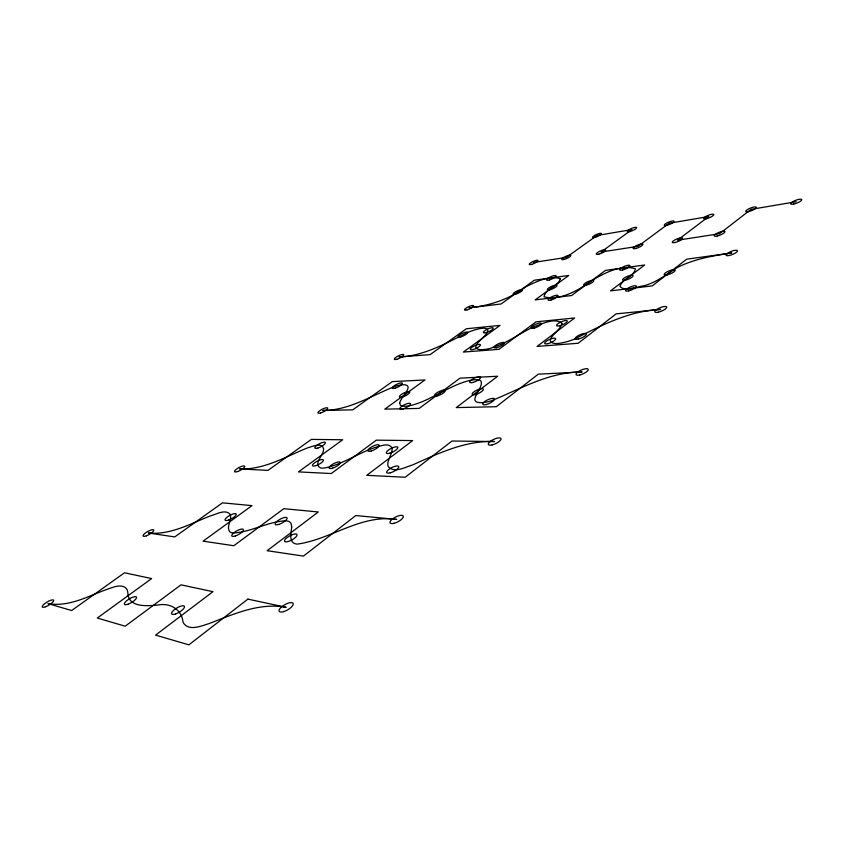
<?xml version="1.0" encoding="UTF-8"?>
<svg xmlns="http://www.w3.org/2000/svg" width="844" height="844" viewBox="0 0 844 844"><rect width="100%" height="100%" fill="white"/><g stroke="black" fill="none" stroke-linecap="round" stroke-linejoin="round"><path stroke-width="1.27" d="M796.198 201.716L750.981 209.386L719.573 233.714L677.415 240.234L708.717 216.549L669.123 223.259L637.99 246.332L601.012 252.04L631.945 229.568L596.972 235.497L566.282 257.409L533.587 262.463M399.718 402.926L400.267 404.972A25.647 7.279 -25.9 0 0 403.78 406.228A25.995 7.374 -25.9 0 0 408.306 405.943A25.489 7.237 -25.9 0 0 414.056 404.624C432.233 399.117 447.573 387.037 465.761 381.541A26.459 7.796 -25.5 0 1 471.733 380.116A26.997 7.955 -25.5 0 1 477.947 379.821A26.628 7.839 -25.5 0 1 480.774 380.823C485.026 388.029 463.641 404.086 483.433 402.556A23.115 7.058 -25 0 0 491.556 400.721C520.896 388.736 549.328 371.824 582.128 371.951L538.261 374.177L496.251 406.724L456.245 407.599L497.675 376.245L460.012 378.165L419.194 408.401L384.79 409.15L424.975 379.948L392.291 381.615L352.75 409.846L322.83 410.5C349.005 410.469 371.297 395.709 394.823 386.468A20.72 5.676 -26.3 0 1 401.575 384.801C416.873 383.598 400.51 397.186 399.718 402.926M291.718 527.131C291.106 533.039 288.205 543.336 297.077 544.127C331.027 539.601 360.652 514.038 396.638 519.44L355.778 515.547L303.429 556.101L267.137 550.699L318.304 511.97L283.827 508.679L233.809 545.73L203.109 541.162L251.987 505.64L222.499 502.834L174.729 536.932L148.428 533.007C170.657 535.18 190.67 523.607 210.683 515.768C216.465 514.355 225.074 508.827 230.148 514.239C232.533 520.02 225.506 526.909 230.022 531.994A28.918 8.767 -28.8 0 0 233.841 532.965C251.523 531.878 267.421 521.845 285.124 520.801A30.479 9.738 -29 0 1 289.397 521.729L291.011 523.333L291.718 527.131M561.914 323.273C562.083 329.73 540.698 341.788 555.521 343.571A27.535 7.902 -23.7 0 0 561.429 342.991L566.292 341.873A26.312 7.554 -23.8 0 0 574.659 339.045C601.751 325.109 629.529 310.729 660.725 309.442L616.109 313.873L578.161 343.276L537.101 346.42L574.659 317.988L536.067 321.828L498.931 349.342L463.356 352.064L500.038 325.404L466.342 328.759L430.123 354.617L399.012 356.991C424.194 356.02 446.138 343.044 468.125 332.283A23.6 6.182 -25.1 0 1 475.193 329.782L479.255 328.77A24.729 6.478 -25.2 0 1 484.139 328.189C494.573 329.593 479.793 339.626 477.535 343.265C470.213 352.402 487.98 349.701 492.284 347.591C507.307 343.118 519.777 333.158 533.914 326.733C542.143 324.107 554.329 317.217 561.914 323.273M323.59 448.786C324.128 454.916 312.322 464.453 320.889 468.04A22.408 6.625 -27.3 0 0 325.003 467.914C345.702 463.694 362.814 449.419 383.514 445.221A23.189 7.142 -27 0 1 387.966 444.999C398.4 448.006 385.297 459.695 388.198 466.521C394.148 473.706 405.331 467.006 412.421 465.023C438.49 453.333 465.287 440.452 494.626 441.528L451.962 441.032L405.215 477.25L366.75 475.32L412.663 440.579L376.34 440.157L331.27 473.537L298.449 471.891L342.664 439.766L311.352 439.397L267.981 470.361L239.643 468.937C264.14 469.918 285.557 456.657 307.522 447.9C311.932 446.708 321.902 441.845 323.59 448.786M560.226 279.069C557.694 286.96 545.403 288.595 544.032 296.835C560.384 300.728 577.739 290.674 590.832 281.305C603.27 273.477 620.962 264.067 635.469 268.846C633.622 276.748 622.724 278.668 619.886 286.232C624.982 292.435 636.787 286.643 643.824 285.768C656.315 282.603 666.38 274.406 677.025 267.664C693.979 258.95 713.074 255.764 731.737 252.968L686.689 259.192L652.243 285.884L610.497 290.874L644.711 264.984L605.496 270.397L571.557 295.537L535.149 299.905L568.772 275.471L534.326 280.219L501.041 303.988L469.021 307.817C489.562 305.876 509.576 299.103 526.15 286.665C536.278 281.611 548.695 275.471 560.026 278.52L560.226 279.069M247.893 599.124L188.866 644.848L155.581 635.099L212.983 591.676L181.006 584.85L125.186 626.206L97.303 618.04L151.625 578.573L124.511 572.781L71.645 610.529L47.95 603.587C71.001 607.627 91.5 593.997 112.695 587.413C117.928 585.335 126.98 584.66 127.792 592.161C127.813 607.807 146.719 606.066 157.469 605.074C169.866 602.479 181.84 609.231 183.053 622.323C188.528 631.945 201.642 625.731 209.586 623.421C233.999 613.947 259.319 602.426 286.158 607.3L247.893 599.124M531.709 264.362A4.842 1.118 -24.3 0 0 538.008 260.501A4.842 1.118 -24.3 0 0 531.045 262.547A4.842 1.118 -24.3 0 0 531.709 264.362M564.14 259.435A5.001 1.182 -23.9 0 0 570.882 255.458A5.001 1.182 -23.9 0 0 563.824 257.346A5.001 1.182 -23.9 0 0 564.14 259.435M594.967 237.428A4.927 1.129 -23.6 0 0 601.508 233.577A4.927 1.129 -23.6 0 0 594.471 235.508A4.927 1.129 -23.6 0 0 594.967 237.428M629.972 231.541A5.096 1.192 -23.2 0 0 636.64 227.574A5.096 1.192 -23.2 0 0 629.244 229.6A5.096 1.192 -23.2 0 0 629.972 231.541M598.913 254.118A5.18 1.245 -23.5 0 0 605.781 250.024A5.18 1.245 -23.5 0 0 598.364 251.997A5.18 1.245 -23.5 0 0 598.913 254.118M635.922 248.452A5.37 1.329 -23 0 0 642.938 244.243A5.37 1.329 -23 0 0 635.11 246.3A5.37 1.329 -23 0 0 635.922 248.452M666.876 225.359A5.286 1.266 -22.7 0 0 674.018 221.297A5.286 1.266 -22.7 0 0 666.486 223.154A5.286 1.266 -22.7 0 0 666.876 225.359M706.512 218.691A5.497 1.34 -22.2 0 0 713.824 214.503A5.497 1.34 -22.2 0 0 705.848 216.454A5.497 1.34 -22.2 0 0 706.512 218.691M675.073 242.492A5.581 1.403 -22.5 0 0 682.596 238.166A5.581 1.403 -22.5 0 0 674.609 240.055A5.581 1.403 -22.5 0 0 675.073 242.492M717.263 236.035A5.813 1.498 -22 0 0 724.975 231.572A5.813 1.498 -22 0 0 716.493 233.556A5.813 1.498 -22 0 0 717.263 236.035M748.48 211.654A5.718 1.424 -21.7 0 0 756.329 207.36A5.718 1.424 -21.7 0 0 748.164 209.143A5.718 1.424 -21.7 0 0 748.48 211.654M793.729 204.048A5.971 1.509 -21.1 0 0 801.789 199.617A5.971 1.509 -21.1 0 0 793.096 201.494A5.971 1.509 -21.1 0 0 793.729 204.048M729.332 255.489A6.161 1.677 -21.7 0 0 737.487 250.721A6.161 1.677 -21.7 0 0 728.414 252.715A6.161 1.677 -21.7 0 0 729.332 255.489M667.129 274.891A5.961 1.614 -22.5 0 0 675.211 270.207A5.961 1.614 -22.5 0 0 666.686 272.053A5.961 1.614 -22.5 0 0 667.129 274.891M628.706 290.895A5.887 1.604 -23 0 0 636.439 286.169A5.887 1.604 -23 0 0 627.862 288.226A5.887 1.604 -23 0 0 628.706 290.895M625.562 280.145A5.718 1.519 -23.1 0 0 633.074 275.587A5.718 1.519 -23.1 0 0 624.76 277.634A5.718 1.519 -23.1 0 0 625.562 280.145M622.598 270.006A5.56 1.435 -23.1 0 0 629.909 265.586A5.56 1.435 -23.1 0 0 621.838 267.632A5.56 1.435 -23.1 0 0 622.598 270.006M586.432 285.135A5.507 1.424 -23.6 0 0 593.786 280.704A5.507 1.424 -23.6 0 0 585.926 282.666A5.507 1.424 -23.6 0 0 586.432 285.135M551.005 300.01A5.454 1.414 -24 0 0 558.042 295.558A5.454 1.414 -24 0 0 550.119 297.721A5.454 1.414 -24 0 0 551.005 300.01M550.14 289.714A5.307 1.34 -24 0 0 557.008 285.409A5.307 1.34 -24 0 0 549.296 287.551A5.307 1.34 -24 0 0 550.14 289.714M549.328 279.955A5.17 1.266 -24.1 0 0 556.017 275.788A5.17 1.266 -24.1 0 0 548.505 277.919A5.17 1.266 -24.1 0 0 549.328 279.955M515.821 294.081A5.138 1.255 -24.5 0 0 522.552 289.903A5.138 1.255 -24.5 0 0 515.209 291.961A5.138 1.255 -24.5 0 0 515.821 294.081M467.175 309.843A5.011 1.213 -25 0 0 473.568 305.707A5.011 1.213 -25 0 0 466.321 307.923A5.011 1.213 -25 0 0 467.175 309.843M396.859 359.259A5.222 1.319 -25.9 0 0 403.738 354.807A5.222 1.319 -25.9 0 0 396.437 356.938A5.222 1.319 -25.9 0 0 396.859 359.259M460.887 336.851A5.338 1.371 -25.2 0 0 467.724 332.367A5.338 1.371 -25.2 0 0 460.033 334.625A5.338 1.371 -25.2 0 0 460.887 336.851M486.017 332.684A5.454 1.435 -24.9 0 0 493.255 328.126A5.454 1.435 -24.9 0 0 485.574 330.162A5.454 1.435 -24.9 0 0 486.017 332.684M473.326 349.469A5.591 1.509 -25.1 0 0 480.436 344.732A5.591 1.509 -25.1 0 0 472.323 347.042A5.591 1.509 -25.1 0 0 473.326 349.469M496.778 347.686A5.729 1.572 -24.8 0 0 504.353 342.864A5.729 1.572 -24.8 0 0 496.24 344.943A5.729 1.572 -24.8 0 0 496.778 347.686M534.02 328.189A5.718 1.561 -24.3 0 0 541.468 323.431A5.718 1.561 -24.3 0 0 533.218 325.584A5.718 1.561 -24.3 0 0 534.02 328.189M559.741 325.773A5.866 1.635 -23.9 0 0 567.284 320.92A5.866 1.635 -23.9 0 0 558.728 323.136A5.866 1.635 -23.9 0 0 559.741 325.773M547.851 343.687A6.024 1.73 -24.1 0 0 555.647 338.644A6.024 1.73 -24.1 0 0 546.901 340.839A6.024 1.73 -24.1 0 0 547.851 343.687M578.53 339.045A6.172 1.804 -23.7 0 0 586.411 333.897A6.172 1.804 -23.7 0 0 577.317 336.165A6.172 1.804 -23.7 0 0 578.53 339.045M658.362 312.185A6.393 1.878 -22.5 0 0 666.654 307.016A6.393 1.878 -22.5 0 0 657.202 309.136A6.393 1.878 -22.5 0 0 658.362 312.185M320.646 412.959A5.475 1.435 -27 0 0 327.746 408.116A5.475 1.435 -27 0 0 320.119 410.448A5.475 1.435 -27 0 0 320.646 412.959M395.351 388.134A5.602 1.519 -26.1 0 0 402.377 383.25A5.602 1.519 -26.1 0 0 394.285 385.729A5.602 1.519 -26.1 0 0 395.351 388.134M402.641 396.933A5.771 1.604 -26.1 0 0 409.836 391.88A5.771 1.604 -26.1 0 0 401.48 394.401A5.771 1.604 -26.1 0 0 402.641 396.933M403.063 408.907A5.94 1.699 -26.2 0 0 410.469 403.664A5.94 1.699 -26.2 0 0 401.871 406.217A5.94 1.699 -26.2 0 0 403.063 408.907M437.54 395.825A5.982 1.73 -25.7 0 0 445.273 390.603A5.982 1.73 -25.7 0 0 436.749 392.893A5.982 1.73 -25.7 0 0 437.54 395.825M472.946 382.438A6.035 1.762 -25.2 0 0 480.626 377.205A6.035 1.762 -25.2 0 0 471.88 379.578A6.035 1.762 -25.2 0 0 472.946 382.438M475.51 394.528A6.214 1.867 -25.2 0 0 483.401 389.105A6.214 1.867 -25.2 0 0 474.381 391.5A6.214 1.867 -25.2 0 0 475.51 394.528M486.281 404.54A6.425 1.994 -25.1 0 0 494.394 398.896A6.425 1.994 -25.1 0 0 485.026 401.322A6.425 1.994 -25.1 0 0 486.281 404.54M579.744 374.979A6.668 2.11 -23.7 0 0 588.247 369.303A6.668 2.11 -23.7 0 0 578.414 371.571A6.668 2.11 -23.7 0 0 579.744 374.979M492.168 444.925A7.005 2.374 -25.2 0 0 500.998 438.616A7.005 2.374 -25.2 0 0 490.744 441.064A7.005 2.374 -25.2 0 0 492.168 444.925M390.339 472.809A6.731 2.173 -26.8 0 0 398.769 466.584A6.731 2.173 -26.8 0 0 389.084 469.222A6.731 2.173 -26.8 0 0 390.339 472.809M389.791 453.228A6.457 2.004 -26.7 0 0 397.883 447.341A6.457 2.004 -26.7 0 0 388.588 449.936A6.457 2.004 -26.7 0 0 389.791 453.228M371.202 451.002A6.309 1.91 -26.9 0 0 379.188 445.263A6.309 1.91 -26.9 0 0 370.189 447.805A6.309 1.91 -26.9 0 0 371.202 451.002M332.61 468.167A6.309 1.899 -27.4 0 0 340.322 462.343A6.309 1.899 -27.4 0 0 331.217 465.192A6.309 1.899 -27.4 0 0 332.61 468.167M315.825 465.656A6.172 1.804 -27.6 0 0 323.431 459.98A6.172 1.804 -27.6 0 0 314.59 462.765A6.172 1.804 -27.6 0 0 315.825 465.656M318.061 447.974A5.94 1.677 -27.4 0 0 325.383 442.594A5.94 1.677 -27.4 0 0 316.848 445.326A5.94 1.677 -27.4 0 0 318.061 447.974M237.702 471.511A5.781 1.551 -28.3 0 0 244.739 466.215A5.781 1.551 -28.3 0 0 236.489 469.106A5.781 1.551 -28.3 0 0 237.702 471.511M146.371 535.845A6.161 1.677 -29.7 0 0 153.787 530A6.161 1.677 -29.7 0 0 145.115 533.218A6.161 1.677 -29.7 0 0 146.371 535.845M228.439 520.126A6.404 1.888 -29 0 0 236.257 514.038A6.404 1.888 -29 0 0 227.173 517.098A6.404 1.888 -29 0 0 228.439 520.126M235.37 535.972A6.668 2.047 -29.1 0 0 243.462 529.547A6.668 2.047 -29.1 0 0 233.978 532.691A6.668 2.047 -29.1 0 0 235.37 535.972M278.647 524.462A6.763 2.131 -28.6 0 0 287.118 517.994A6.763 2.131 -28.6 0 0 277.602 520.822A6.763 2.131 -28.6 0 0 278.647 524.462M288.215 541.51A7.058 2.321 -28.8 0 0 297.014 534.674A7.058 2.321 -28.8 0 0 287.044 537.575A7.058 2.321 -28.8 0 0 288.215 541.51M394.021 523.312A7.438 2.659 -27.3 0 0 403.316 516.19A7.438 2.659 -27.3 0 0 392.597 518.881A7.438 2.659 -27.3 0 0 394.021 523.312M283.742 611.615A8.029 2.965 -29.9 0 0 293.163 603.407A8.029 2.965 -29.9 0 0 281.579 606.941A8.029 2.965 -29.9 0 0 283.742 611.615M175.689 613.904A7.459 2.437 -30.8 0 0 184.467 606.361A7.459 2.437 -30.8 0 0 173.896 610.054A7.459 2.437 -30.8 0 0 175.689 613.904M128.045 604.209A7.047 2.142 -30.9 0 0 136.559 597.183A7.047 2.142 -30.9 0 0 126.758 600.675A7.047 2.142 -30.9 0 0 128.045 604.209M45.724 606.731A6.636 1.804 -31.2 0 0 53.647 600.221A6.636 1.804 -31.2 0 0 44.468 603.84A6.636 1.804 -31.2 0 0 45.724 606.731"/></g></svg>
